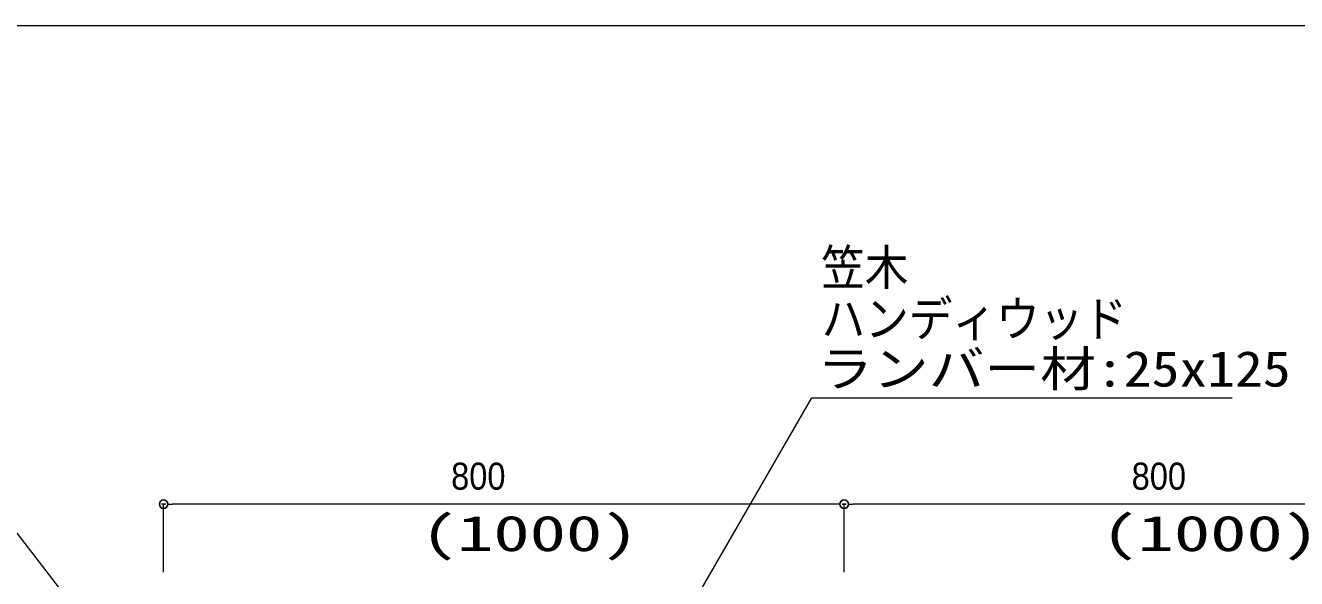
# Model space of a CAD drawing. Units: millimetres, scale not verified. Extents: x -8199 to 8201, y -2963 to 5056.
# Drawn here: x -7321 to -5827, y 1847 to 2497 of the extents above; entities that cross this region are included whole.
import ezdxf
from ezdxf.enums import TextEntityAlignment as Align

# ---------------------------------------------------------------- set-up
doc = ezdxf.new("R2010")
doc.units = ezdxf.units.MM
doc.header["$LTSCALE"] = 20
doc.header["$PDMODE"] = 32
doc.header["$PDSIZE"] = 10
for name, color, linetype, lineweight in [('0-0_図枠', 7, 'Continuous', 9), ('0-1_一般', 4, 'Continuous', 9), ('0-2_寸法', 7, 'Continuous', 9), ('0-3_0', 7, 'Continuous', 9)]:
    doc.layers.add(name, color=color, linetype=linetype, lineweight=lineweight)
doc.layers.add('0-4_Defpoints', color=7, linetype='Continuous')
doc.styles.add('Osaka', font='')
doc.styles.add('ＭＳ ゴシック', font='')
doc.styles.get('Osaka').set_extended_font_data('Osaka')
doc.styles.get('ＭＳ ゴシック').set_extended_font_data('MS Gothic')

# ---------------------------------------------------------------- blocks, each defined once
blk = doc.blocks.new('_DOT')
at = {"layer": '0-3_0'}
for p, q in [((-10, 0), (-20, 0)), ((-5, 0), (5, 0))]:
    blk.add_line(p, q, dxfattribs=at)

msp = doc.modelspace()

# ---------------------------------------------------------------- linework, layer by layer
at = {"layer": '0-0_図枠', "color": 5}
msp.add_lwpolyline([(-8199.43, 2497.28), (-199.43, 2497.28), (-199.43, -2702.72), (-8199.43, -2702.72)], close=True, dxfattribs=at)
at = {"layer": '0-1_一般', "color": 7}
for p, q in [((-7118.03, 1624.46), (-7453.34, 2059.3)), ((-6585.75, 1731.3), (-6396.37, 2059.3)), ((-6396.37, 2059.3), (-5902.39, 2059.3))]:
    msp.add_line(p, q, dxfattribs=at)
at = {"layer": '0-2_寸法'}
for p, q in [((-7158.35, 1854.3), (-7158.35, 1934.3)), ((-6368.36, 1934.3), (-7148.34, 1934.3)), ((-6358.35, 1854.3), (-6358.35, 1934.3)), ((-6358.35, 1854.3), (-6358.35, 1934.3)), ((-5568.36, 1934.3), (-6348.34, 1934.3))]:
    msp.add_line(p, q, dxfattribs=at)
at = {"layer": '0-4_Defpoints'}
for p in [(-7158.35, 1934.3), (-6358.35, 1934.3)]:
    msp.add_point(p, dxfattribs=at)

# ---------------------------------------------------------------- block references
at = {"layer": '0-2_寸法', "xscale": 0.5007446, "yscale": 0.5007446, "rotation": 180}
for p in [(-7158.35, 1934.3), (-6358.35, 1934.3)]:
    msp.add_blockref('_DOT', p, dxfattribs=at)
at = {"layer": '0-2_寸法', "xscale": 0.5007446, "yscale": 0.5007446}
msp.add_blockref('_DOT', (-6358.35, 1934.3), dxfattribs=at)

# ---------------------------------------------------------------- texts
at = {"layer": '0-1_一般', "color": 7, "style": 'ＭＳ ゴシック'}
for s, width, p in [('笠木', 0.9, (-6385.47, 2179.26)), ('ハンディウッド', 0.9, (-6385.03, 2118.96)), ('ランバー材:25x125', 1.15, (-6390.1, 2060.06)), ('(1000)', 1.5, (-6856.01, 1866.54)), ('(1000)', 1.5, (-6056.01, 1866.54))]:
    msp.add_text(s, height=41.79, dxfattribs=dict(at, width=width)).set_placement(p, align=Align.BOTTOM_LEFT)
at = {"layer": '0-2_寸法', "style": 'Osaka', "width": 0.9}
for p in [(-6820.4, 1941.8), (-6020.4, 1941.8)]:
    msp.add_text('800', height=31.82, dxfattribs=at).set_placement(p, align=Align.BOTTOM_LEFT)

doc.saveas('drawing.dxf')
